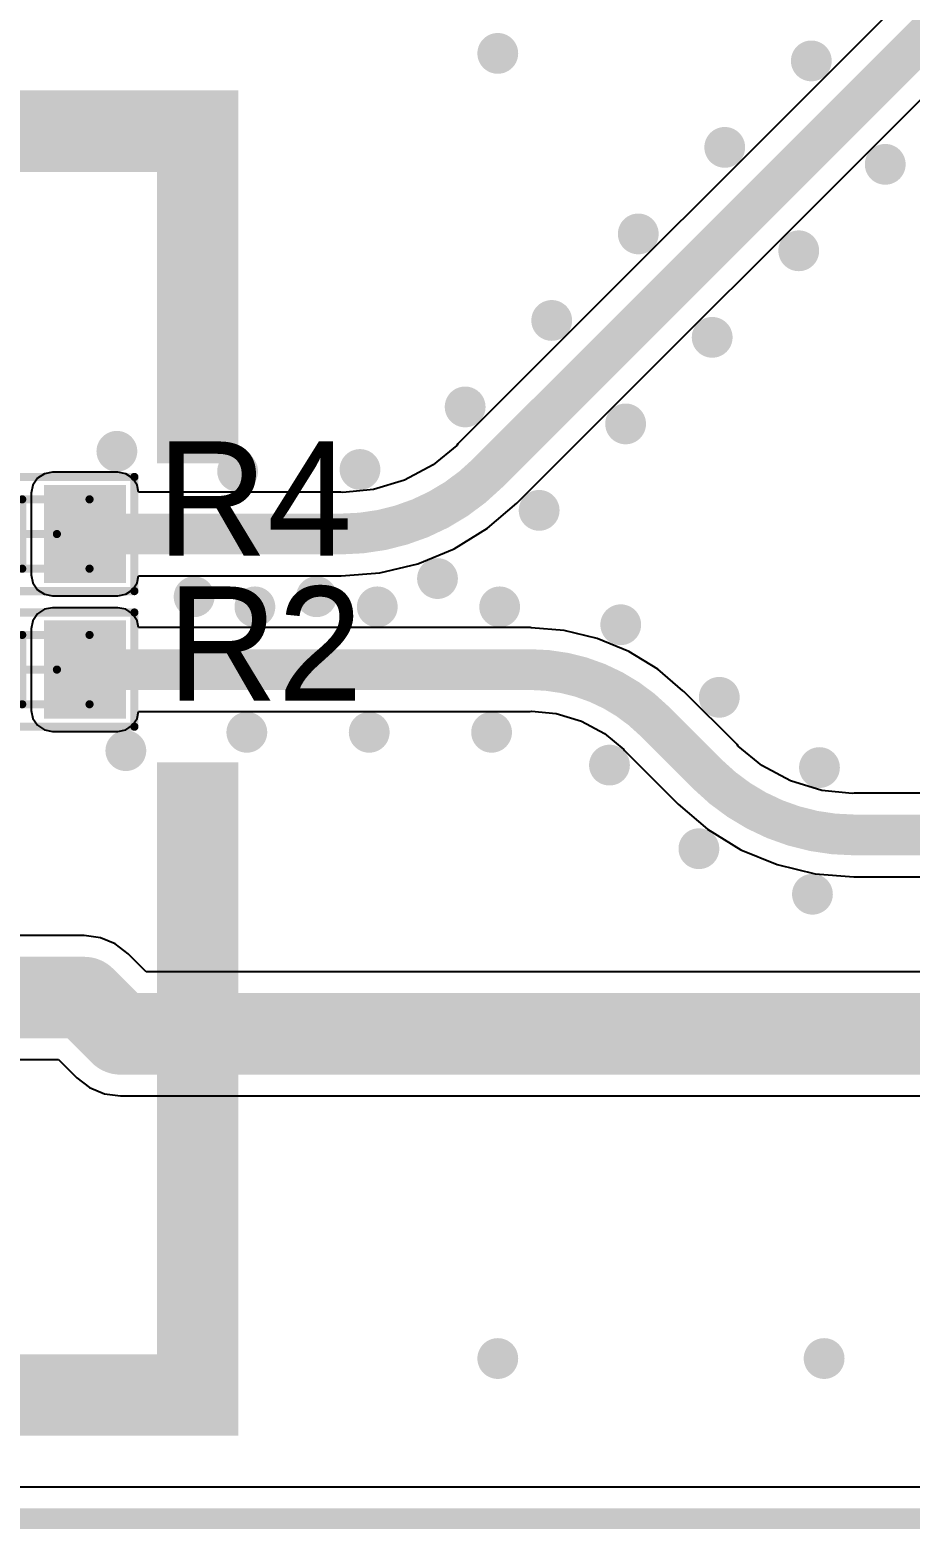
# Model space of a CAD drawing. Header units: millimetres. Extents: x 56 to 179, y 42 to 122.
# Drawn here: x 98.27 to 109.05, y 41.91 to 60.29 of the extents above; entities that cross this region are included whole.
import ezdxf

# ---------------------------------------------------------------- set-up
doc = ezdxf.new("R2010")
doc.units = ezdxf.units.MM
for name, color, linetype in [('BottomLayer', 5, 'Continuous'), ('KeepOutLayer', 6, 'Continuous'), ('Mechanical13', 56, 'Continuous'), ('Mechanical15', 56, 'Continuous'), ('Mechanical29', 56, 'Continuous'), ('MultiLayer', 9, 'Continuous'), ('TopLayer', 1, 'Continuous'), ('TopOverlay', 2, 'Continuous'), ('TopPaste', 8, 'Continuous'), ('TopSolder', 216, 'Continuous'), ('ViaHoleLayer', 16, 'Continuous')]:
    doc.layers.add(name, color=color, linetype=linetype)

# ---------------------------------------------------------------- blocks, each defined once
blk = doc.blocks.new('CC0603_20')
at = {"layer": 'Mechanical13', "const_width": 0.1}
for points in [[(-0.825, -0.425), (-0.825, 0.425)], [(-0.825, 0.425), (0.825, 0.425)], [(0.825, -0.425), (0.825, 0.425)], [(-0.825, -0.425), (0.825, -0.425)]]:
    blk.add_lwpolyline(points, dxfattribs=at)
at = {"layer": 'Mechanical13', "const_width": 0.05}
for points in [[(-0.85, 0.425, 1), (-0.8, 0.425, 1)], [(-0.85, 0.425, 1), (-0.8, 0.425, 1)], [(0.8, 0.425, 1), (0.85, 0.425, 1)], [(0.8, 0.425, 1), (0.85, 0.425, 1)], [(-0.85, -0.425, 1), (-0.8, -0.425, 1)], [(-0.85, -0.425, 1), (-0.8, -0.425, 1)], [(0.8, -0.425, 1), (0.85, -0.425, 1)], [(0.8, -0.425, 1), (0.85, -0.425, 1)]]:
    blk.add_lwpolyline(points, format="xyb", close=True, dxfattribs=at)
at = {"layer": 'Mechanical15', "const_width": 0.1}
for points in [[(0, -0.425), (0, 0.425)], [(-0.425, 0), (0.425, 0)]]:
    blk.add_lwpolyline(points, dxfattribs=at)
at = {"layer": 'Mechanical15', "const_width": 0.05}
for points in [[(-0.025, 0.425, 1), (0.025, 0.425, 1)], [(-0.45, 0, 1), (-0.4, 0, 1)], [(0.4, 0, 1), (0.45, 0, 1)], [(-0.025, -0.425, 1), (0.025, -0.425, 1)]]:
    blk.add_lwpolyline(points, format="xyb", close=True, dxfattribs=at)
at = {"layer": 'TopLayer'}
for points in [[(-1.17, -0.5), (-0.37, -0.5), (-1.17, 0.5), (-0.37, 0.5)], [(0.37, -0.5), (1.17, -0.5), (0.37, 0.5), (1.17, 0.5)]]:
    blk.add_solid(points, dxfattribs=at)
at = {"layer": 'TopOverlay', "const_width": 0.1}
for points in [[(-1.375, -0.7), (-1.375, 0.7)], [(-1.375, 0.7), (1.375, 0.7)], [(1.375, -0.7), (1.375, 0.7)], [(-1.375, -0.7), (1.375, -0.7)]]:
    blk.add_lwpolyline(points, dxfattribs=at)
at = {"layer": 'TopOverlay', "const_width": 0.05}
for points in [[(-1.4, 0.7, 1), (-1.35, 0.7, 1)], [(-1.4, 0.7, 1), (-1.35, 0.7, 1)], [(1.35, 0.7, 1), (1.4, 0.7, 1)], [(1.35, 0.7, 1), (1.4, 0.7, 1)], [(-1.4, -0.7, 1), (-1.35, -0.7, 1)], [(-1.4, -0.7, 1), (-1.35, -0.7, 1)], [(1.35, -0.7, 1), (1.4, -0.7, 1)], [(1.35, -0.7, 1), (1.4, -0.7, 1)]]:
    blk.add_lwpolyline(points, format="xyb", close=True, dxfattribs=at)
at = {"layer": 'TopPaste'}
for points in [[(-1.17, -0.5), (-0.37, -0.5), (-1.17, 0.5), (-0.37, 0.5)], [(0.37, -0.5), (1.17, -0.5), (0.37, 0.5), (1.17, 0.5)]]:
    blk.add_solid(points, dxfattribs=at)
at = {"layer": 'TopSolder'}
for points in [[(-1.272, -0.602), (-0.268, -0.602), (-1.272, 0.602), (-0.268, 0.602)], [(0.268, -0.602), (1.272, -0.602), (0.268, 0.602), (1.272, 0.602)]]:
    blk.add_solid(points, dxfattribs=at)
blk = doc.blocks.new('CC0603_42')
at = {"layer": 'Mechanical13', "const_width": 0.1}
for points in [[(-0.825, -0.425), (-0.825, 0.425)], [(-0.825, 0.425), (0.825, 0.425)], [(0.825, -0.425), (0.825, 0.425)], [(-0.825, -0.425), (0.825, -0.425)]]:
    blk.add_lwpolyline(points, dxfattribs=at)
at = {"layer": 'Mechanical13', "const_width": 0.05}
for points in [[(-0.85, 0.425, 1), (-0.8, 0.425, 1)], [(-0.85, 0.425, 1), (-0.8, 0.425, 1)], [(0.8, 0.425, 1), (0.85, 0.425, 1)], [(0.8, 0.425, 1), (0.85, 0.425, 1)], [(-0.85, -0.425, 1), (-0.8, -0.425, 1)], [(-0.85, -0.425, 1), (-0.8, -0.425, 1)], [(0.8, -0.425, 1), (0.85, -0.425, 1)], [(0.8, -0.425, 1), (0.85, -0.425, 1)]]:
    blk.add_lwpolyline(points, format="xyb", close=True, dxfattribs=at)
at = {"layer": 'Mechanical15', "const_width": 0.1}
for points in [[(0, -0.425), (0, 0.425)], [(-0.425, 0), (0.425, 0)]]:
    blk.add_lwpolyline(points, dxfattribs=at)
at = {"layer": 'Mechanical15', "const_width": 0.05}
for points in [[(-0.025, 0.425, 1), (0.025, 0.425, 1)], [(-0.45, 0, 1), (-0.4, 0, 1)], [(0.4, 0, 1), (0.45, 0, 1)], [(-0.025, -0.425, 1), (0.025, -0.425, 1)]]:
    blk.add_lwpolyline(points, format="xyb", close=True, dxfattribs=at)
at = {"layer": 'TopLayer'}
for points in [[(-1.17, -0.5), (-0.37, -0.5), (-1.17, 0.5), (-0.37, 0.5)], [(0.37, -0.5), (1.17, -0.5), (0.37, 0.5), (1.17, 0.5)]]:
    blk.add_solid(points, dxfattribs=at)
at = {"layer": 'TopOverlay', "const_width": 0.1}
for points in [[(-1.375, -0.7), (-1.375, 0.7)], [(-1.375, 0.7), (1.375, 0.7)], [(1.375, -0.7), (1.375, 0.7)], [(-1.375, -0.7), (1.375, -0.7)]]:
    blk.add_lwpolyline(points, dxfattribs=at)
at = {"layer": 'TopOverlay', "const_width": 0.05}
for points in [[(-1.4, 0.7, 1), (-1.35, 0.7, 1)], [(-1.4, 0.7, 1), (-1.35, 0.7, 1)], [(1.35, 0.7, 1), (1.4, 0.7, 1)], [(1.35, 0.7, 1), (1.4, 0.7, 1)], [(-1.4, -0.7, 1), (-1.35, -0.7, 1)], [(-1.4, -0.7, 1), (-1.35, -0.7, 1)], [(1.35, -0.7, 1), (1.4, -0.7, 1)], [(1.35, -0.7, 1), (1.4, -0.7, 1)]]:
    blk.add_lwpolyline(points, format="xyb", close=True, dxfattribs=at)
at = {"layer": 'TopPaste'}
for points in [[(-1.17, -0.5), (-0.37, -0.5), (-1.17, 0.5), (-0.37, 0.5)], [(0.37, -0.5), (1.17, -0.5), (0.37, 0.5), (1.17, 0.5)]]:
    blk.add_solid(points, dxfattribs=at)
at = {"layer": 'TopSolder'}
for points in [[(-1.272, -0.602), (-0.268, -0.602), (-1.272, 0.602), (-0.268, 0.602)], [(0.268, -0.602), (1.272, -0.602), (0.268, 0.602), (1.272, 0.602)]]:
    blk.add_solid(points, dxfattribs=at)

msp = doc.modelspace()

# ---------------------------------------------------------------- linework, layer by layer
at = {"layer": 'BottomLayer'}
for p, q in [((98.932, 49.185), (87.121, 49.185)), ((99.129, 49.159), (98.932, 49.185)), ((99.312, 49.083), (99.129, 49.159)), ((99.469, 48.962), (99.312, 49.083)), ((99.692, 48.74), (99.469, 48.962)), ((118.491, 48.74), (99.692, 48.74)), ((86.36, 47.664), (98.617, 47.664)), ((98.617, 47.664), (98.839, 47.442)), ((98.839, 47.442), (98.996, 47.321)), ((98.996, 47.321), (99.18, 47.245)), ((99.18, 47.245), (99.377, 47.219)), ((99.377, 47.219), (118.491, 47.219)), ((154.552, 42.425), (57.538, 42.425))]:
    msp.add_line(p, q, dxfattribs=at)
for points, const_width in [([(103.875, 60, 1), (104.125, 60, 1)], 0.25), ([(107.718, 59.908, 1), (107.968, 59.908, 1)], 0.25), ([(98.942, 59.055, 1), (99.192, 59.055, 1)], 0.25), ([(100.205, 59.055, 1), (100.455, 59.055, 1)], 0.25), ([(106.657, 58.848, 1), (106.907, 58.848, 1)], 0.25), ([(108.624, 58.64, 1), (108.874, 58.64, 1)], 0.25), ([(100.205, 57.839, 1), (100.455, 57.839, 1)], 0.25), ([(105.597, 57.787, 1), (105.847, 57.787, 1)], 0.25), ([(107.564, 57.58, 1), (107.814, 57.58, 1)], 0.25), ([(104.536, 56.726, 1), (104.786, 56.726, 1)], 0.25), ([(100.205, 56.624, 1), (100.455, 56.624, 1)], 0.25), ([(106.503, 56.519, 1), (106.753, 56.519, 1)], 0.25), ([(103.475, 55.666, 1), (103.725, 55.666, 1)], 0.25), ([(105.442, 55.458, 1), (105.692, 55.458, 1)], 0.25), ([(100.205, 55.408, 1), (100.455, 55.408, 1)], 0.25), ([(99.206, 55.122, 1), (99.456, 55.122, 1)], 0.25), ([(102.186, 54.899, 1), (102.436, 54.899, 1)], 0.25), ([(100.686, 54.877, 1), (100.936, 54.877, 1)], 0.25), ([(104.382, 54.398, 1), (104.632, 54.398, 1)], 0.25), ([(103.136, 53.562, 1), (103.386, 53.562, 1)], 0.25), ([(100.153, 53.339, 1), (100.403, 53.339, 1)], 0.25), ([(101.653, 53.339, 1), (101.903, 53.339, 1)], 0.25), ([(100.898, 53.215, 1), (101.148, 53.215, 1)], 0.25), ([(102.398, 53.215, 1), (102.648, 53.215, 1)], 0.25), ([(103.898, 53.215, 1), (104.148, 53.215, 1)], 0.25), ([(105.382, 52.996, 1), (105.632, 52.996, 1)], 0.25), ([(106.59, 52.106, 1), (106.84, 52.106, 1)], 0.25), ([(100.799, 51.677, 1), (101.049, 51.677, 1)], 0.25), ([(102.299, 51.677, 1), (102.549, 51.677, 1)], 0.25), ([(103.799, 51.677, 1), (104.049, 51.677, 1)], 0.25), ([(99.316, 51.452, 1), (99.566, 51.452, 1)], 0.25), ([(105.244, 51.275, 1), (105.494, 51.275, 1)], 0.25), ([(107.818, 51.245, 1), (108.068, 51.245, 1)], 0.25), ([(100.205, 50.854, 1), (100.455, 50.854, 1)], 0.25), ([(106.34, 50.25, 1), (106.59, 50.25, 1)], 0.25), ([(100.205, 49.929, 1), (100.455, 49.929, 1)], 0.25), ([(107.732, 49.692, 1), (107.982, 49.692, 1)], 0.25), ([(100.205, 49.004, 1), (100.455, 49.004, 1)], 0.25), ([(98.682, 48.425, 1), (99.182, 48.425, 1)], 0.5), ([(98.682, 48.425, 1), (99.182, 48.425, 1)], 0.5), ([(99.127, 47.98, 1), (99.627, 47.98, 1)], 0.5), ([(99.127, 47.98, 1), (99.627, 47.98, 1)], 0.5), ([(100.205, 46.875, 1), (100.455, 46.875, 1)], 0.25), ([(100.205, 45.77, 1), (100.455, 45.77, 1)], 0.25), ([(100.205, 44.666, 1), (100.455, 44.666, 1)], 0.25), ([(103.875, 44, 1), (104.125, 44, 1)], 0.25), ([(107.875, 44, 1), (108.125, 44, 1)], 0.25), ([(98.942, 43.561, 1), (99.192, 43.561, 1)], 0.25), ([(100.205, 43.561, 1), (100.455, 43.561, 1)], 0.25)]:
    msp.add_lwpolyline(points, format="xyb", close=True, dxfattribs=dict(at, const_width=const_width))
at = {"layer": 'BottomLayer', "const_width": 1}
for points in [[(86.36, 48.425), (98.932, 48.425)], [(98.932, 48.425), (99.377, 47.98)], [(99.377, 47.98), (118.491, 47.98)]]:
    msp.add_lwpolyline(points, dxfattribs=at)
at = {"layer": 'KeepOutLayer', "const_width": 0.254}
msp.add_lwpolyline([(57.023, 42.037), (154.94, 42.037)], dxfattribs=at)
at = {"layer": 'Mechanical29', "const_width": 0.254}
msp.add_lwpolyline([(57.023, 42.037), (154.94, 42.037)], dxfattribs=at)
at = {"layer": 'MultiLayer', "const_width": 0.25}
for points in [[(103.875, 60, 1), (104.125, 60, 1)], [(107.718, 59.908, 1), (107.968, 59.908, 1)], [(98.942, 59.055, 1), (99.192, 59.055, 1)], [(100.205, 59.055, 1), (100.455, 59.055, 1)], [(106.657, 58.848, 1), (106.907, 58.848, 1)], [(108.624, 58.64, 1), (108.874, 58.64, 1)], [(100.205, 57.839, 1), (100.455, 57.839, 1)], [(105.597, 57.787, 1), (105.847, 57.787, 1)], [(107.564, 57.58, 1), (107.814, 57.58, 1)], [(104.536, 56.726, 1), (104.786, 56.726, 1)], [(100.205, 56.624, 1), (100.455, 56.624, 1)], [(106.503, 56.519, 1), (106.753, 56.519, 1)], [(103.475, 55.666, 1), (103.725, 55.666, 1)], [(105.442, 55.458, 1), (105.692, 55.458, 1)], [(100.205, 55.408, 1), (100.455, 55.408, 1)], [(99.206, 55.122, 1), (99.456, 55.122, 1)], [(102.186, 54.899, 1), (102.436, 54.899, 1)], [(100.686, 54.877, 1), (100.936, 54.877, 1)], [(104.382, 54.398, 1), (104.632, 54.398, 1)], [(103.136, 53.562, 1), (103.386, 53.562, 1)], [(100.153, 53.339, 1), (100.403, 53.339, 1)], [(101.653, 53.339, 1), (101.903, 53.339, 1)], [(100.898, 53.215, 1), (101.148, 53.215, 1)], [(102.398, 53.215, 1), (102.648, 53.215, 1)], [(103.898, 53.215, 1), (104.148, 53.215, 1)], [(105.382, 52.996, 1), (105.632, 52.996, 1)], [(106.59, 52.106, 1), (106.84, 52.106, 1)], [(100.799, 51.677, 1), (101.049, 51.677, 1)], [(102.299, 51.677, 1), (102.549, 51.677, 1)], [(103.799, 51.677, 1), (104.049, 51.677, 1)], [(99.316, 51.452, 1), (99.566, 51.452, 1)], [(105.244, 51.275, 1), (105.494, 51.275, 1)], [(107.818, 51.245, 1), (108.068, 51.245, 1)], [(100.205, 50.854, 1), (100.455, 50.854, 1)], [(106.34, 50.25, 1), (106.59, 50.25, 1)], [(100.205, 49.929, 1), (100.455, 49.929, 1)], [(107.732, 49.692, 1), (107.982, 49.692, 1)], [(100.205, 49.004, 1), (100.455, 49.004, 1)], [(100.205, 46.875, 1), (100.455, 46.875, 1)], [(100.205, 45.77, 1), (100.455, 45.77, 1)], [(100.205, 44.666, 1), (100.455, 44.666, 1)], [(103.875, 44, 1), (104.125, 44, 1)], [(107.875, 44, 1), (108.125, 44, 1)], [(98.942, 43.561, 1), (99.192, 43.561, 1)], [(100.205, 43.561, 1), (100.455, 43.561, 1)]]:
    msp.add_lwpolyline(points, format="xyb", close=True, dxfattribs=at)
at = {"layer": 'TopLayer'}
for p, q in [((120.432, 72.136), (103.511, 55.215)), ((104.237, 54.489), (121.158, 71.41)), ((103.497, 55.195), (103.207, 54.958)), ((103.511, 55.215), (103.497, 55.195)), ((103.207, 54.958), (102.856, 54.77)), ((98.358, 54.791), (98.302, 54.707)), ((98.442, 54.847), (98.358, 54.791)), ((98.541, 54.867), (98.442, 54.847)), ((99.341, 54.867), (98.541, 54.867)), ((99.44, 54.847), (99.341, 54.867)), ((99.524, 54.791), (99.44, 54.847)), ((99.58, 54.707), (99.524, 54.791)), ((102.856, 54.77), (102.475, 54.654)), ((98.302, 54.707), (98.282, 54.608)), ((98.282, 54.608), (98.282, 53.608)), ((99.597, 54.622), (99.58, 54.707)), ((102.078, 54.622), (99.597, 54.622)), ((102.101, 54.617), (102.078, 54.622)), ((102.475, 54.654), (102.101, 54.617)), ((103.873, 54.178), (104.234, 54.486)), ((104.234, 54.486), (104.237, 54.489)), ((103.464, 53.927), (103.873, 54.178)), ((103.021, 53.744), (103.464, 53.927)), ((102.556, 53.632), (103.021, 53.744)), ((98.282, 53.608), (98.302, 53.509)), ((98.302, 53.509), (98.358, 53.425)), ((99.524, 53.425), (99.58, 53.509)), ((99.58, 53.509), (99.597, 53.594)), ((99.597, 53.594), (102.078, 53.594)), ((102.078, 53.594), (102.082, 53.595)), ((102.082, 53.595), (102.556, 53.632)), ((98.358, 53.425), (98.442, 53.369)), ((98.442, 53.369), (98.541, 53.349)), ((98.541, 53.349), (99.341, 53.349)), ((99.341, 53.349), (99.44, 53.369)), ((99.44, 53.369), (99.524, 53.425)), ((98.358, 53.129), (98.302, 53.045)), ((98.442, 53.186), (98.358, 53.129)), ((98.541, 53.205), (98.442, 53.186)), ((99.341, 53.205), (98.541, 53.205)), ((99.44, 53.186), (99.341, 53.205)), ((99.524, 53.129), (99.44, 53.186)), ((99.58, 53.045), (99.524, 53.129)), ((98.302, 53.045), (98.282, 52.946)), ((98.282, 52.946), (98.282, 51.946)), ((99.597, 52.96), (99.58, 53.045)), ((104.396, 52.96), (99.597, 52.96)), ((104.41, 52.957), (104.396, 52.96)), ((104.813, 52.926), (104.41, 52.957)), ((105.22, 52.828), (104.813, 52.926)), ((105.606, 52.668), (105.22, 52.828)), ((105.962, 52.45), (105.606, 52.668)), ((106.27, 52.187), (105.962, 52.45)), ((106.281, 52.179), (106.27, 52.187)), ((106.934, 51.526), (106.281, 52.179)), ((98.282, 51.946), (98.302, 51.847)), ((98.302, 51.847), (98.358, 51.763)), ((99.524, 51.763), (99.58, 51.847)), ((99.58, 51.847), (99.597, 51.932)), ((99.597, 51.932), (104.396, 51.932)), ((104.396, 51.932), (104.414, 51.936)), ((104.414, 51.936), (104.717, 51.906)), ((104.717, 51.906), (105.025, 51.812)), ((98.358, 51.763), (98.442, 51.707)), ((98.442, 51.707), (98.541, 51.687)), ((98.541, 51.687), (99.341, 51.687)), ((99.341, 51.687), (99.44, 51.707)), ((99.44, 51.707), (99.524, 51.763)), ((105.025, 51.812), (105.309, 51.661)), ((105.309, 51.661), (105.545, 51.467)), ((105.545, 51.467), (105.555, 51.453)), ((106.948, 51.506), (106.934, 51.526)), ((107.238, 51.269), (106.948, 51.506)), ((105.555, 51.453), (106.208, 50.8)), ((107.589, 51.081), (107.238, 51.269)), ((107.97, 50.965), (107.589, 51.081)), ((108.344, 50.928), (107.97, 50.965)), ((108.367, 50.933), (108.344, 50.928)), ((116.521, 50.933), (108.367, 50.933)), ((106.208, 50.8), (106.211, 50.797)), ((106.211, 50.797), (106.572, 50.489)), ((106.572, 50.489), (106.981, 50.238)), ((106.981, 50.238), (107.424, 50.055)), ((107.424, 50.055), (107.889, 49.943)), ((107.889, 49.943), (108.363, 49.906)), ((108.363, 49.906), (108.367, 49.905)), ((108.367, 49.905), (116.536, 49.905)), ((154.552, 42.425), (57.538, 42.425))]:
    msp.add_line(p, q, dxfattribs=at)
at = {"layer": 'TopLayer', "const_width": 0.5}
for points in [[(103.874, 54.852), (120.795, 71.773)], [(98.941, 54.108), (102.078, 54.108)], [(98.941, 52.446), (104.396, 52.446)], [(105.918, 51.816), (106.571, 51.163)], [(108.367, 50.419), (117.804, 50.419)]]:
    msp.add_lwpolyline(points, dxfattribs=at)
at = {"layer": 'TopLayer', "const_width": 0.25}
for points in [[(103.875, 60, 1), (104.125, 60, 1)], [(107.718, 59.908, 1), (107.968, 59.908, 1)], [(98.942, 59.055, 1), (99.192, 59.055, 1)], [(100.205, 59.055, 1), (100.455, 59.055, 1)], [(106.657, 58.848, 1), (106.907, 58.848, 1)], [(108.624, 58.64, 1), (108.874, 58.64, 1)], [(100.205, 57.839, 1), (100.455, 57.839, 1)], [(105.597, 57.787, 1), (105.847, 57.787, 1)], [(107.564, 57.58, 1), (107.814, 57.58, 1)], [(104.536, 56.726, 1), (104.786, 56.726, 1)], [(100.205, 56.624, 1), (100.455, 56.624, 1)], [(106.503, 56.519, 1), (106.753, 56.519, 1)], [(103.475, 55.666, 1), (103.725, 55.666, 1)], [(105.442, 55.458, 1), (105.692, 55.458, 1)], [(100.205, 55.408, 1), (100.455, 55.408, 1)], [(99.206, 55.122, 1), (99.456, 55.122, 1)], [(102.186, 54.899, 1), (102.436, 54.899, 1)], [(100.686, 54.877, 1), (100.936, 54.877, 1)], [(103.749, 54.852, 1), (103.999, 54.852, 1)], [(103.749, 54.852, 1), (103.999, 54.852, 1)], [(104.382, 54.398, 1), (104.632, 54.398, 1)], [(98.816, 54.108, 1), (99.066, 54.108, 1)], [(101.953, 54.108, 1), (102.203, 54.108, 1)], [(101.953, 54.108, 1), (102.203, 54.108, 1)], [(103.136, 53.562, 1), (103.386, 53.562, 1)], [(100.153, 53.339, 1), (100.403, 53.339, 1)], [(101.653, 53.339, 1), (101.903, 53.339, 1)], [(100.898, 53.215, 1), (101.148, 53.215, 1)], [(102.398, 53.215, 1), (102.648, 53.215, 1)], [(103.898, 53.215, 1), (104.148, 53.215, 1)], [(105.382, 52.996, 1), (105.632, 52.996, 1)], [(98.816, 52.446, 1), (99.066, 52.446, 1)], [(104.271, 52.446, 1), (104.521, 52.446, 1)], [(104.271, 52.446, 1), (104.521, 52.446, 1)], [(106.59, 52.106, 1), (106.84, 52.106, 1)], [(105.793, 51.816, 1), (106.043, 51.816, 1)], [(105.793, 51.816, 1), (106.043, 51.816, 1)], [(100.799, 51.677, 1), (101.049, 51.677, 1)], [(102.299, 51.677, 1), (102.549, 51.677, 1)], [(103.799, 51.677, 1), (104.049, 51.677, 1)], [(99.316, 51.452, 1), (99.566, 51.452, 1)], [(105.244, 51.275, 1), (105.494, 51.275, 1)], [(107.818, 51.245, 1), (108.068, 51.245, 1)], [(106.446, 51.163, 1), (106.696, 51.163, 1)], [(106.446, 51.163, 1), (106.696, 51.163, 1)], [(100.205, 50.854, 1), (100.455, 50.854, 1)], [(108.242, 50.419, 1), (108.492, 50.419, 1)], [(108.242, 50.419, 1), (108.492, 50.419, 1)], [(106.34, 50.25, 1), (106.59, 50.25, 1)], [(100.205, 49.929, 1), (100.455, 49.929, 1)], [(107.732, 49.692, 1), (107.982, 49.692, 1)], [(100.205, 49.004, 1), (100.455, 49.004, 1)], [(100.205, 46.875, 1), (100.455, 46.875, 1)], [(100.205, 45.77, 1), (100.455, 45.77, 1)], [(100.205, 44.666, 1), (100.455, 44.666, 1)], [(103.875, 44, 1), (104.125, 44, 1)], [(107.875, 44, 1), (108.125, 44, 1)], [(98.942, 43.561, 1), (99.192, 43.561, 1)], [(100.205, 43.561, 1), (100.455, 43.561, 1)]]:
    msp.add_lwpolyline(points, format="xyb", close=True, dxfattribs=at)
at = {"layer": 'TopLayer', "const_width": 0.5}
for points in [[(103.874, 54.852, -0.198912), (102.078, 54.108)], [(104.396, 52.446, -0.198912), (105.918, 51.816)], [(108.367, 50.419, -0.198912), (106.571, 51.163)]]:
    msp.add_lwpolyline(points, format="xyb", dxfattribs=at)
at = {"layer": 'TopSolder'}
for points in [[(75.818, 58.547), (100.818, 58.547), (75.818, 59.547), (100.818, 59.547)], [(99.821, 54.976), (100.821, 54.976), (99.821, 59.547), (100.821, 59.547)], [(99.821, 43.18), (100.821, 43.18), (99.821, 51.308), (100.821, 51.308)], [(75.818, 43.053), (100.818, 43.053), (75.818, 44.053), (100.818, 44.053)]]:
    msp.add_solid(points, dxfattribs=at)
at = {"layer": 'ViaHoleLayer', "const_width": 0.15}
for points in [[(103.925, 60, 1), (104.075, 60, 1)], [(107.768, 59.908, 1), (107.918, 59.908, 1)], [(98.992, 59.055, 1), (99.142, 59.055, 1)], [(100.255, 59.055, 1), (100.405, 59.055, 1)], [(106.707, 58.848, 1), (106.857, 58.848, 1)], [(108.674, 58.64, 1), (108.824, 58.64, 1)], [(100.255, 57.839, 1), (100.405, 57.839, 1)], [(105.647, 57.787, 1), (105.797, 57.787, 1)], [(107.614, 57.58, 1), (107.764, 57.58, 1)], [(104.586, 56.726, 1), (104.736, 56.726, 1)], [(100.255, 56.624, 1), (100.405, 56.624, 1)], [(106.553, 56.519, 1), (106.703, 56.519, 1)], [(103.525, 55.666, 1), (103.675, 55.666, 1)], [(100.255, 55.408, 1), (100.405, 55.408, 1)], [(105.492, 55.458, 1), (105.642, 55.458, 1)], [(99.256, 55.122, 1), (99.406, 55.122, 1)], [(100.736, 54.877, 1), (100.886, 54.877, 1)], [(102.236, 54.899, 1), (102.386, 54.899, 1)], [(104.432, 54.398, 1), (104.582, 54.398, 1)], [(103.186, 53.562, 1), (103.336, 53.562, 1)], [(100.203, 53.339, 1), (100.353, 53.339, 1)], [(101.703, 53.339, 1), (101.853, 53.339, 1)], [(100.948, 53.215, 1), (101.098, 53.215, 1)], [(102.448, 53.215, 1), (102.598, 53.215, 1)], [(103.948, 53.215, 1), (104.098, 53.215, 1)], [(105.432, 52.996, 1), (105.582, 52.996, 1)], [(106.64, 52.106, 1), (106.79, 52.106, 1)], [(100.849, 51.677, 1), (100.999, 51.677, 1)], [(102.349, 51.677, 1), (102.499, 51.677, 1)], [(103.849, 51.677, 1), (103.999, 51.677, 1)], [(99.366, 51.452, 1), (99.516, 51.452, 1)], [(105.294, 51.275, 1), (105.444, 51.275, 1)], [(107.868, 51.245, 1), (108.018, 51.245, 1)], [(100.255, 50.854, 1), (100.405, 50.854, 1)], [(106.39, 50.25, 1), (106.54, 50.25, 1)], [(100.255, 49.929, 1), (100.405, 49.929, 1)], [(107.782, 49.692, 1), (107.932, 49.692, 1)], [(100.255, 49.004, 1), (100.405, 49.004, 1)], [(100.255, 46.875, 1), (100.405, 46.875, 1)], [(100.255, 45.77, 1), (100.405, 45.77, 1)], [(100.255, 44.666, 1), (100.405, 44.666, 1)], [(103.925, 44, 1), (104.075, 44, 1)], [(107.925, 44, 1), (108.075, 44, 1)], [(98.992, 43.561, 1), (99.142, 43.561, 1)], [(100.255, 43.561, 1), (100.405, 43.561, 1)]]:
    msp.add_lwpolyline(points, format="xyb", close=True, dxfattribs=at)

# ---------------------------------------------------------------- block references
msp.add_blockref('CC0603_42', (98.171, 54.108))
at = {"rotation": 360}
msp.add_blockref('CC0603_20', (98.171, 52.446), dxfattribs=at)

# ---------------------------------------------------------------- texts
at = {"layer": 'TopOverlay'}
for s, p in [('R4', (99.822, 53.843)), ('R2', (99.949, 52.065))]:
    msp.add_text(s, height=1.4, dxfattribs=at).set_placement(p)

doc.saveas('drawing.dxf')
